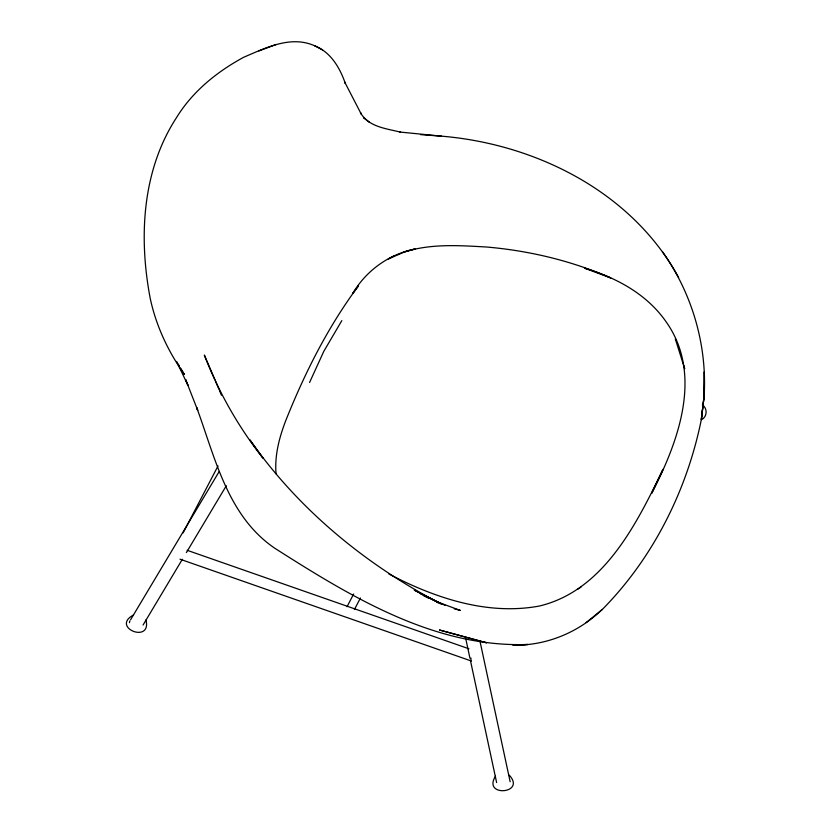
<?xml version="1.0" encoding="UTF-8"?>
<svg xmlns="http://www.w3.org/2000/svg" width="833" height="833" viewBox="0 0 833 833"><rect width="100%" height="100%" fill="white"/><g stroke="black" fill="none" stroke-linecap="round" stroke-linejoin="round"><path stroke-width="1.25" d="M309.574 382.493L323.818 351.307L341.832 320.622M183.156 532.828L218.027 465.949M347.038 606.695L353.65 594.012M354.4 609.558L360.418 598.021M130.604 619.742L219.162 471.561M143.089 625L182.375 559.266M186.373 552.581L226.326 485.722M495.52 776.189C482.047 797.42 526.654 793.859 509.244 775.159M358.294 286.083L352.89 293.206C366.416 270.423 389.084 254.148 415.094 248.973L404.578 251.91L388.334 258.959L394.384 255.825L393.561 256.189M358.336 286.021C327.744 327.202 304.482 373.528 285.563 421.102C279.149 437.929 274.515 455.734 276.056 473.883M176.627 361.449L187.956 385.367L185.655 379.567L197.723 410.377L196.64 407.472C215.258 457.838 227.492 516.252 274.994 548.374C351.005 596.751 434.316 647.866 527.747 644.471L512.847 645.138C545.605 645.887 577.758 632.872 601.353 610.245L602.332 609.444C653.166 557.985 687.006 490.273 701.324 419.603L704.156 395.696L704.354 371.789L704.104 396.435L701.324 419.603L704.156 395.696L704.104 396.435C707.29 345.393 692.233 293.664 662.662 252.003M388.928 574.02C434.691 597.917 487.347 615.743 539.44 606.018C603.727 590.576 636.631 523.957 662.964 469.375L651.791 493.188C678.333 441.688 703.541 374.246 665.9 321.507C646.731 294.039 616.149 277.597 584.693 268.226L610.745 277.962C571.521 260.75 529.382 250.743 486.774 247.026C459.306 245.475 430.921 243.475 404.328 252.003M586.161 622.584L602.332 609.444M701.823 419.54C707.311 416.562 707.571 408.243 702.344 404.869M577.748 589.181L580.924 587.182M678.583 277.451C631.914 191.975 536.108 144.057 441.469 136.154L399.923 132.051L400.538 132.145C386.429 128.563 368.342 126.96 360.47 112.642L361.23 114.048L344.664 82.009L345.279 83.321C339.854 67.744 330.659 51.979 314.541 45.732C290.717 35.142 265.727 47.898 243.83 57.196L242.695 57.81C216.684 72.065 193.141 91.13 177.21 116.474L176.627 117.432C141.964 170.515 138.674 237.457 150.179 298.193C156.01 325.734 168.172 351.578 184.416 374.486L180.688 368.248M133.551 614.962C110.227 627.395 151.939 644.305 145.973 619.929M258.865 50.928L276.233 44.461M420.582 134.644L441.469 136.154M454.256 608.829L460.285 610.402L437.023 601.811L414.251 590.097L438.325 602.53C364.51 563.702 297.86 508.63 249.973 439.97L262.905 458.067C238.29 426.767 218.683 392.187 204.335 355.056L214.966 379.733M187.175 550.301L468.917 648.782M179.97 559.172L471.509 661.069M437.096 602.353L441.646 604.237M420.478 593.846L444.947 605.268M423.591 595.668L429.214 598.5M314.541 45.732L322.548 49.938M369.331 122.243L363.636 117.661L364.896 118.682M178.21 364.104L179.449 366.176M219.443 390.49L221.463 395.217M215.466 380.931L218.944 389.303M675.303 338.927L684.684 368.675L683.81 365.854M479.912 640.879L510.15 781.75M465.574 637.859L469.937 658.164M470.478 660.704L496.624 782.551M470.947 660.121A5.373 1.687 -70.7 0 1 471.009 658.06M129.479 622.678A6.716 5.3 30.9 0 1 129.938 620.856M486.399 642.764L439.585 630.029L486.399 642.764"/></g></svg>
